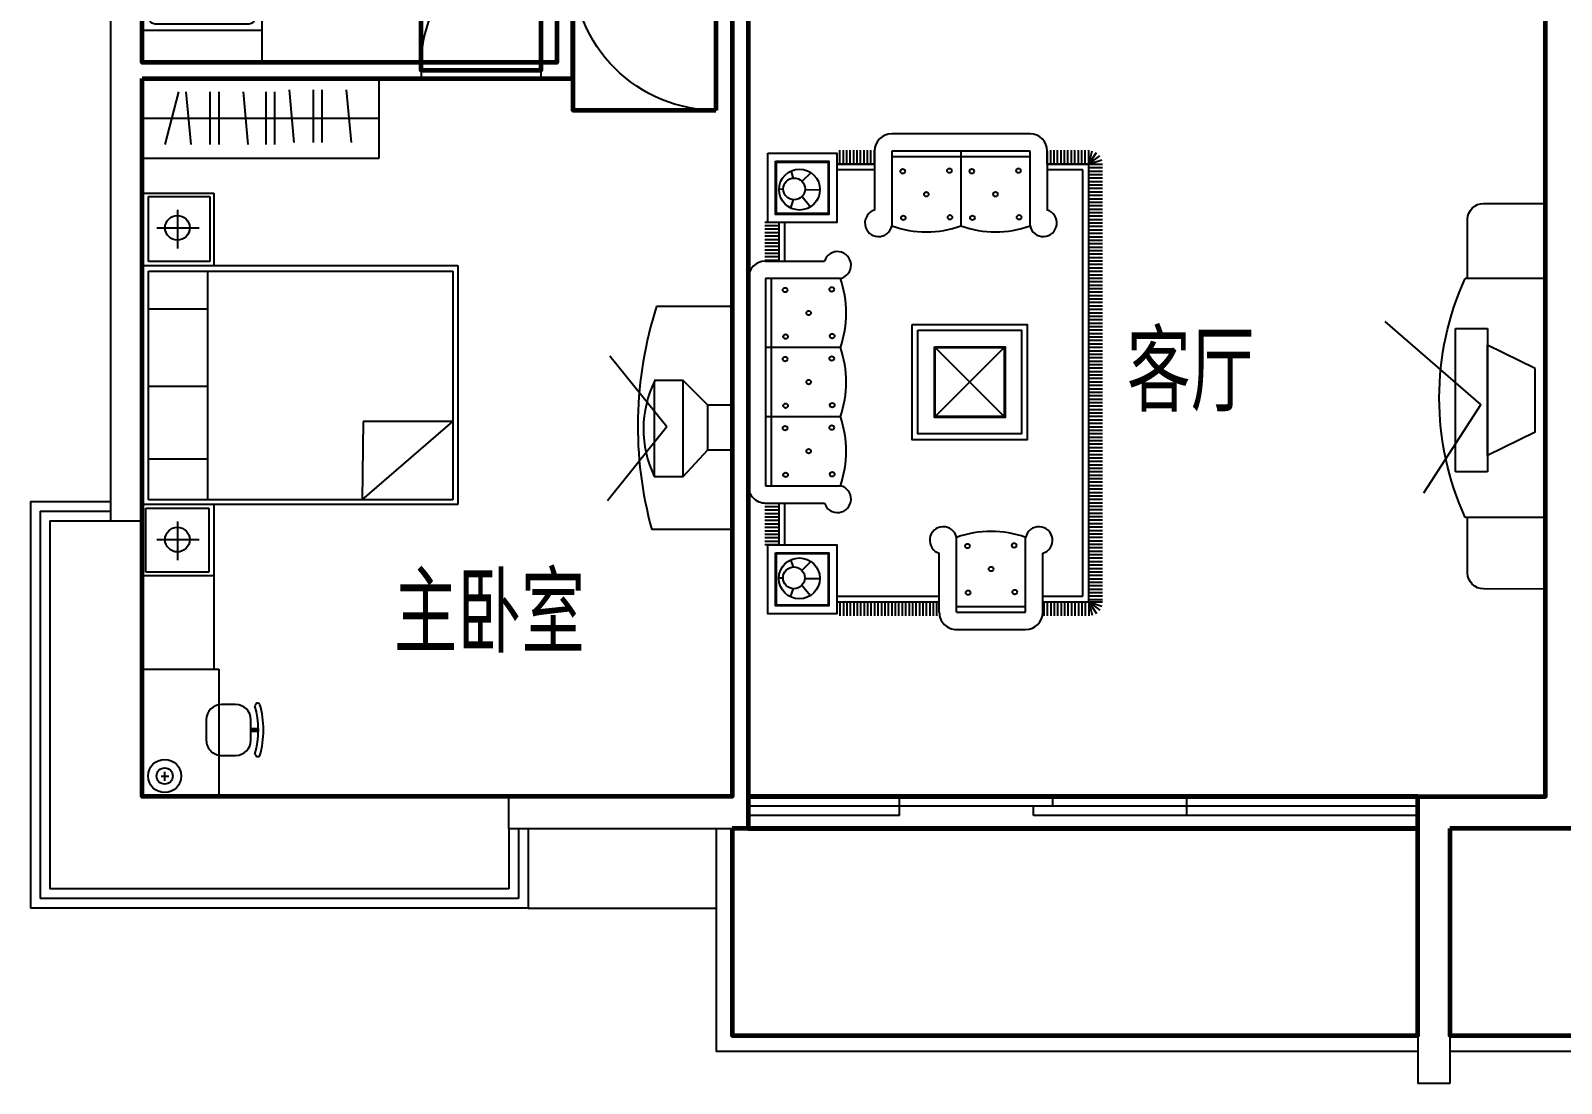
# Model space of a CAD drawing. Extents: x -405402 to -369797, y -543589 to -514104.
# Drawn here: x -405402 to -395803, y -537529 to -530924 of the extents above; entities that cross this region are included whole.
import ezdxf

# ---------------------------------------------------------------- set-up
doc = ezdxf.new("R2010")
doc.units = 0
doc.header["$LTSCALE"] = 1000
doc.header["$MEASUREMENT"] = 0
doc.layers.get('0').update_dxf_attribs({"linetype": 'CONTINUOUS'})
for name, color, linetype in [('CTEXT', 4, 'CONTINUOUS'), ('DOOR', 1, 'CONTINUOUS'), ('JJ', 31, 'CONTINUOUS'), ('PWINDOW', 2, 'CONTINUOUS'), ('WALL', 2, 'CONTINUOUS'), ('WIN', 4, 'CONTINUOUS')]:
    doc.layers.add(name, color=color, linetype=linetype)
for name, color, linetype, lineweight in [('GT_卧室', 1, 'CONTINUOUS', 60), ('GT_卫生间', 5, 'CONTINUOUS', 60), ('GT_客厅', 2, 'CONTINUOUS', 60), ('GT_门', 245, 'CONTINUOUS', 60), ('GT_阳台', 6, 'CONTINUOUS', 60)]:
    doc.layers.add(name, color=color, linetype=linetype, lineweight=lineweight)
doc.styles.add('_FSD', font='simplex.shx', dxfattribs={"width": 0.8, "bigfont": 'hztxt0.shx'})
doc.styles.get("Standard").update_dxf_attribs({"font": 'GBENOR', "bigfont": 'GBCBIG'})

# ---------------------------------------------------------------- blocks, each defined once
blk = doc.blocks.new('RC31')
at = {"layer": 'JJ', "color": 252}
for p, q in [((-2802.2, 1885.8), (-2802.2, 2335.8)), ((-2802.2, 2335.8), (-402.2, 2335.8)), ((-2780.2, 1918.5), (-2780.2, 2312.4)), ((-2780.2, 2312.4), (-2378.9, 2312.4)), ((-2378.9, 2312.4), (-2378.9, 1918.5)), ((-2356.2, 355.8), (-2356.2, 2335.8)), ((-856.2, 2335.8), (-856.2, 355.8)), ((-402.2, 2335.8), (-402.2, 1885.8)), ((-2575.8, 2244.2), (-2575.8, 1979.1)), ((-2325.9, 1926), (-2325.9, 2297.3)), ((-2325.9, 2297.3), (-892.1, 2297.3)), ((-2068.5, 2297.3), (-2068.5, 1926)), ((-1612.1, 2297.3), (-1612.1, 1926)), ((-1126.8, 2297.3), (-1126.8, 1926)), ((-892.1, 2297.3), (-892.1, 1926)), ((-831.5, 2297.3), (-422.7, 2297.3)), ((-831.5, 1910.9), (-831.5, 2297.3)), ((-619.5, 2244.2), (-619.5, 1979.1)), ((-422.7, 2297.3), (-422.7, 1910.9)), ((-2462.2, 2115.4), (-2704.5, 2115.4)), ((-506, 2115.4), (-748.3, 2115.4)), ((-2325.9, 388), (-2325.9, 1926)), ((-892.1, 1926), (-2325.9, 1926)), ((-892.1, 1926), (-892.1, 388)), ((-2356.2, 1885.8), (-2802.2, 1885.8)), ((-2378.9, 1918.5), (-2780.2, 1918.5)), ((-402.2, 1885.8), (-856.2, 1885.8)), ((-422.7, 1910.9), (-831.5, 1910.9)), ((-2325.9, 956.3), (-1833.8, 388)), ((-1833.8, 950.5), (-2325.9, 956.3)), ((-1833.8, 388), (-1833.8, 950.5)), ((-892.1, 388), (-2325.9, 388)), ((-856.2, 355.8), (-2356.2, 355.8))]:
    blk.add_line(p, q, dxfattribs=at)
for centre in [(-2575.8, 2115.4), (-619.5, 2115.4)]:
    blk.add_circle(centre, 77.2, dxfattribs=at)
blk = doc.blocks.new('SZ2')
at = {"layer": 'JJ', "color": 252}
for p, q in [((-578, 908), (-578, 965)), ((-578, 965), (-553, 965)), ((-553, 965), (-553, 908)), ((-486, 907), (-646, 907)), ((-553, 908), (-578, 908)), ((-766, 787), (-766, 677)), ((-366, 677), (-366, 787)), ((-1044, 55), (-1044, 655)), ((-1044, 655), (-44, 655)), ((-44, 655), (-44, 55)), ((-646, 557), (-486, 557)), ((-205, 203), (-205, 263)), ((-167, 231), (-238, 231)), ((-44, 55), (-1044, 55))]:
    blk.add_line(p, q, dxfattribs=at)
for radius in [130, 63.7]:
    blk.add_circle((-205, 231), radius, dxfattribs=at)
for centre, radius, start, end in [((-754, 961), 21.8, 129.0685, 262.4952), ((-566, 266), 739, 74.2181, 105.7819), ((-566, 266), 699, 74.2181, 105.7819), ((-379, 961), 21.8, 277.5048, 50.9315), ((-646, 787), 120, 90, 180), ((-486, 787), 120, 0, 90), ((-646, 677), 120, 180, 270), ((-486, 677), 120, 270, 0)]:
    blk.add_arc(centre, radius, start, end, dxfattribs=at)
blk.add_solid([(-578, 965), (-553, 965), (-578, 908), (-553, 908)], dxfattribs=at)
blk = doc.blocks.new('YP2')
at = {"layer": 'JJ'}
for p, q in [((-1492, -287.5), (-172, -224.5)), ((-191.6, -254.1), (-1471.6, -317.9)), ((-119.7, -839.2), (-119.7, -274.4)), ((-1539.7, -337.4), (-1539.7, -766.5)), ((-1509.7, -746.1), (-1509.7, -353.6)), ((-1401.9, -377.2), (-359.2, -315.2)), ((-295.6, -375.1), (-295.6, -738.4)), ((-149.7, -294), (-149.7, -819.6)), ((-1439.7, -417.2), (-1439.7, -686.7)), ((-359.7, -798.2), (-1402.2, -726.7)), ((-172.4, -889.1), (-1492.4, -816.4)), ((-192, -859.6), (-1472, -786))]:
    blk.add_line(p, q, dxfattribs=at)
blk.add_lwpolyline([(-79.7, -932), (-79.7, -182), (-1579.7, -182), (-1579.7, -932), (-79.7, -932)], close=True, dxfattribs=at)
blk.add_circle((-1330, -562), 27.5, dxfattribs=at)
for centre, radius, start, end in [((-1489, -338.1), 50.7, 93.45677, 179.27448), ((-184.8, -288.9), 35.5, 351.69998, 101.15158), ((-164.6, -269.1), 45.3, 353.26598, 99.46528), ((-1471.9, -355.7), 37.9, 89.68486, 183.16669), ((-1400.7, -416.2), 39, 91.78016, 181.39799), ((-350.7, -369.8), 55.3, 354.52902, 98.87555), ((-1489.2, -766), 50.5, 180.54066, 266.30869), ((-1468.6, -745.1), 41.1, 181.38447, 265.32617), ((-1397.6, -684.8), 42.1, 182.63427, 263.69988), ((-351, -743.3), 55.6, 260.98859, 5.08459), ((-185, -824.6), 35.7, 258.78797, 7.92267), ((-164.9, -844.2), 45.5, 260.53813, 6.31121)]:
    blk.add_arc(centre, radius, start, end, dxfattribs=at)
blk = doc.blocks.new('_C38')
for p, q in [((410.8, -143.2), (782.6, 321.3)), ((307.4, 167.6), (153.7, 0)), ((307.4, 167.6), (307.4, -433)), ((489.1, 167.6), (307.4, 167.6)), ((489.1, -419.1), (489.1, 167.6)), ((0, 0), (0, -279.4)), ((153.7, 0), (0, 0)), ((153.7, 0), (153.7, -279.4)), ((410.8, -143.2), (768.6, -586.7)), ((0, -279.4), (153.7, -279.4)), ((153.7, -279.4), (307.4, -433)), ((307.4, -433), (489.1, -433))]:
    blk.add_line(p, q)
blk.add_arc((-126.4, -129.1), 683.3, 333.5892, 25.73713)
at = {"flags": 9}
for tag in ['XSIZE', 'YSIZE']:
    blk.add_attdef(tag, (0, 0), '', height=0.5, dxfattribs=at)
blk = doc.blocks.new('SFJ15')
at = {"layer": 'JJ', "color": 252}
for p, q in [((-3198.4, 2248.2), (-3251.2, 2316.9)), ((-3198.4, 2248.2), (-3226.3, 2330.2)), ((-3198.4, 2248.2), (-3198.4, 2334.9)), ((-3176.8, 2248.2), (-3176.8, 2334.9)), ((-3155.1, 2248.2), (-3155.1, 2334.9)), ((-3133.4, 2248.2), (-3133.4, 2334.9)), ((-3111.7, 2248.2), (-3111.7, 2334.9)), ((-3090.1, 2248.2), (-3090.1, 2334.9)), ((-3068.4, 2248.2), (-3068.4, 2334.9)), ((-3046.7, 2248.2), (-3046.7, 2334.9)), ((-3025, 2248.2), (-3025, 2334.9)), ((-3003.4, 2248.2), (-3003.4, 2334.9)), ((-2981.7, 2248.2), (-2981.7, 2334.9)), ((-2960, 2248.2), (-2960, 2334.9)), ((-2938.3, 2248.2), (-2938.3, 2334.9)), ((-2916.7, 2248.2), (-2916.7, 2334.9)), ((-2895, 2248.2), (-2895, 2334.9)), ((-2873.3, 2248.2), (-2873.3, 2334.9)), ((-2851.6, 2248.2), (-2851.6, 2334.9)), ((-2830, 2248.2), (-2830, 2334.9)), ((-2808.3, 2248.2), (-2808.3, 2334.9)), ((-2786.6, 2248.2), (-2786.6, 2334.9)), ((-2764.9, 2248.2), (-2764.9, 2334.9)), ((-2743.3, 2248.2), (-2743.3, 2334.9)), ((-2721.6, 2248.2), (-2721.6, 2334.9)), ((-2699.9, 2248.2), (-2699.9, 2334.9)), ((-2678.2, 2248.2), (-2678.2, 2334.9)), ((-2656.6, 2248.2), (-2656.6, 2334.9)), ((-2634.9, 2248.2), (-2634.9, 2334.9)), ((-2613.2, 2248.2), (-2613.2, 2334.9)), ((-2591.5, 2248.2), (-2591.5, 2334.9)), ((-2569.9, 2248.2), (-2569.9, 2334.9)), ((-2548.2, 2248.2), (-2548.2, 2334.9)), ((-2526.5, 2248.2), (-2526.5, 2334.9)), ((-2504.8, 2248.2), (-2504.8, 2334.9)), ((-2483.2, 2248.2), (-2483.2, 2334.9)), ((-2461.5, 2248.2), (-2461.5, 2334.9)), ((-2439.8, 2248.2), (-2439.8, 2334.9)), ((-2418.1, 2248.2), (-2418.1, 2334.9)), ((-2396.5, 2248.2), (-2396.5, 2334.9)), ((-2374.8, 2248.2), (-2374.8, 2334.9)), ((-2353.1, 2248.2), (-2353.1, 2334.9)), ((-2331.4, 2248.2), (-2331.4, 2334.9)), ((-2309.8, 2248.2), (-2309.8, 2334.9)), ((-2288.1, 2248.2), (-2288.1, 2334.9)), ((-2266.4, 2248.2), (-2266.4, 2334.9)), ((-2244.7, 2248.2), (-2244.7, 2334.9)), ((-2223.1, 2248.2), (-2223.1, 2334.9)), ((-2201.4, 2248.2), (-2201.4, 2334.9)), ((-2179.7, 2248.2), (-2179.7, 2334.9)), ((-2158, 2248.2), (-2158, 2334.9)), ((-2136.4, 2248.2), (-2136.4, 2334.9)), ((-2114.7, 2248.2), (-2114.7, 2334.9)), ((-2093, 2248.2), (-2093, 2334.9)), ((-2071.3, 2248.2), (-2071.3, 2334.9)), ((-2049.7, 2248.2), (-2049.7, 2334.9)), ((-2028, 2248.2), (-2028, 2334.9)), ((-2006.3, 2248.2), (-2006.3, 2334.9)), ((-1984.6, 2248.2), (-1984.6, 2334.9)), ((-1963, 2248.2), (-1963, 2334.9)), ((-1941.3, 2248.2), (-1941.3, 2334.9)), ((-1919.6, 2248.2), (-1919.6, 2334.9)), ((-1897.9, 2248.2), (-1897.9, 2334.9)), ((-1876.3, 2248.2), (-1876.3, 2334.9)), ((-1854.6, 2248.2), (-1854.6, 2334.9)), ((-1832.9, 2248.2), (-1832.9, 2334.9)), ((-1811.2, 2248.2), (-1811.2, 2334.9)), ((-1789.6, 2248.2), (-1789.6, 2334.9)), ((-1767.9, 2248.2), (-1767.9, 2334.9)), ((-1746.2, 2248.2), (-1746.2, 2334.9)), ((-1724.5, 2248.2), (-1724.5, 2334.9)), ((-1702.9, 2248.2), (-1702.9, 2334.9)), ((-1681.2, 2248.2), (-1681.2, 2334.9)), ((-1659.5, 2248.2), (-1659.5, 2334.9)), ((-1637.8, 2248.2), (-1637.8, 2334.9)), ((-1616.2, 2248.2), (-1616.2, 2334.9)), ((-1594.5, 2248.2), (-1594.5, 2334.9)), ((-1572.8, 2248.2), (-1572.8, 2334.9)), ((-1551.1, 2248.2), (-1551.1, 2334.9)), ((-1529.5, 2248.2), (-1529.5, 2334.9)), ((-1507.8, 2248.2), (-1507.8, 2334.9)), ((-1486.1, 2248.2), (-1486.1, 2334.9)), ((-1464.4, 2248.2), (-1464.4, 2334.9)), ((-1442.8, 2248.2), (-1442.8, 2334.9)), ((-1421.1, 2248.2), (-1421.1, 2334.9)), ((-1399.4, 2248.2), (-1399.4, 2334.9)), ((-1377.7, 2248.2), (-1377.7, 2334.9)), ((-1356.1, 2248.2), (-1356.1, 2334.9)), ((-1334.4, 2248.2), (-1334.4, 2334.9)), ((-1312.7, 2248.2), (-1312.7, 2334.9)), ((-1291, 2248.2), (-1291, 2334.9)), ((-1269.4, 2248.2), (-1269.4, 2334.9)), ((-1247.7, 2248.2), (-1247.7, 2334.9)), ((-1226, 2248.2), (-1226, 2334.9)), ((-1204.3, 2248.2), (-1204.3, 2334.9)), ((-1182.7, 2248.2), (-1182.7, 2334.9)), ((-1161, 2248.2), (-1161, 2334.9)), ((-1139.3, 2248.2), (-1139.3, 2334.9)), ((-1117.6, 2248.2), (-1117.6, 2334.9)), ((-1096, 2248.2), (-1096, 2334.9)), ((-1074.3, 2248.2), (-1074.3, 2334.9)), ((-1052.6, 2248.2), (-1052.6, 2334.9)), ((-1030.9, 2248.2), (-1030.9, 2334.9)), ((-1009.3, 2248.2), (-1009.3, 2334.9)), ((-987.6, 2248.2), (-987.6, 2334.9)), ((-965.9, 2248.2), (-965.9, 2334.9)), ((-944.2, 2248.2), (-944.2, 2334.9)), ((-922.6, 2248.2), (-922.6, 2334.9)), ((-900.9, 2248.2), (-900.9, 2334.9)), ((-879.2, 2248.2), (-879.2, 2334.9)), ((-857.5, 2248.2), (-857.5, 2334.9)), ((-835.9, 2248.2), (-835.9, 2334.9)), ((-814.2, 2248.2), (-814.2, 2334.9)), ((-792.5, 2248.2), (-792.5, 2334.9)), ((-770.8, 2248.2), (-770.8, 2334.9)), ((-749.2, 2248.2), (-749.2, 2334.9)), ((-727.5, 2248.2), (-727.5, 2334.9)), ((-705.8, 2248.2), (-705.8, 2334.9)), ((-684.1, 2248.2), (-684.1, 2334.9)), ((-662.5, 2248.2), (-662.5, 2334.9)), ((-640.8, 2248.2), (-640.8, 2334.9)), ((-619.1, 2248.2), (-619.1, 2334.9)), ((-597.4, 2248.2), (-597.4, 2334.9)), ((-575.8, 2248.2), (-575.8, 2334.9)), ((-554.1, 2248.2), (-554.1, 2334.9)), ((-532.4, 2248.2), (-532.4, 2334.9)), ((-510.7, 2248.2), (-510.7, 2334.9)), ((-489.1, 2248.2), (-489.1, 2334.9)), ((-467.4, 2248.2), (-467.4, 2334.9)), ((-452, 2248.2), (-452, 2334.9)), ((-452, 2248.2), (-424.2, 2330.2)), ((-452, 2248.2), (-399.2, 2316.9)), ((-3198.4, 2248.2), (-3285.1, 2248.2)), ((-3198.4, 2226.5), (-3285.1, 2226.5)), ((-3198.4, 2248.2), (-3282.2, 2270.6)), ((-3198.4, 2248.2), (-3270.5, 2296.3)), ((-3198.4, 1988.4), (-3198.4, 2248.2)), ((-3198.4, 2248.2), (-3198.4, 1988.4)), ((-452, 2248.2), (-3198.4, 2248.2)), ((-3162.3, 2212), (-3162.3, 1988.4)), ((-488.2, 2212), (-3162.3, 2212)), ((-488.2, 1961), (-488.2, 2212)), ((-452, 2248.2), (-379.9, 2296.3)), ((-452, 2248.2), (-368.3, 2270.6)), ((-452, 2248.2), (-365.3, 2248.2)), ((-452, 1961), (-452, 2248.2)), ((-452, 2226.5), (-365.3, 2226.5)), ((-3198.4, 2204.8), (-3285.1, 2204.8)), ((-3198.4, 2183.1), (-3285.1, 2183.1)), ((-3198.4, 2161.5), (-3285.1, 2161.5)), ((-3198.4, 2139.8), (-3285.1, 2139.8)), ((-3198.4, 2118.1), (-3285.1, 2118.1)), ((-452, 2204.8), (-365.3, 2204.8)), ((-452, 2183.1), (-365.3, 2183.1)), ((-452, 2161.5), (-365.3, 2161.5)), ((-452, 2139.8), (-365.3, 2139.8)), ((-452, 2118.1), (-365.3, 2118.1)), ((-3198.4, 2096.4), (-3285.1, 2096.4)), ((-3198.4, 2074.8), (-3285.1, 2074.8)), ((-3198.4, 2053.1), (-3285.1, 2053.1)), ((-3198.4, 2031.4), (-3285.1, 2031.4)), ((-452, 2096.4), (-365.3, 2096.4)), ((-452, 2074.8), (-365.3, 2074.8)), ((-452, 2053.1), (-365.3, 2053.1)), ((-452, 2031.4), (-365.3, 2031.4)), ((-3198.4, 2009.7), (-3285.1, 2009.7)), ((-3198.4, 1988.1), (-3285.1, 1988.1)), ((-3280.4, 1988.4), (-2910.4, 1988.4)), ((-387.2, 1961), (-757.2, 1961)), ((-452, 2009.7), (-365.3, 2009.7)), ((-452, 1988.1), (-365.3, 1988.1)), ((-452, 1966.4), (-365.3, 1966.4)), ((-3388.7, 1880), (-3388.7, 1013)), ((-2810.7, 1880), (-3280.4, 1880)), ((-3280.4, 1880), (-3280.4, 1013)), ((-3244.2, 1880), (-3244.2, 1013)), ((-387.2, 1852.6), (-856.8, 1852.6)), ((-423.3, 1419.1), (-423.3, 1852.6)), ((-387.2, 1419.1), (-387.2, 1852.6)), ((-278.8, 1419.1), (-278.8, 1852.6)), ((-2047.7, 1284.9), (-1614.2, 1718.4)), ((-1614.2, 1284.9), (-2047.7, 1718.4)), ((-3280.4, 1446.5), (-2810.7, 1446.5)), ((-387.2, 1419.1), (-856.8, 1419.1)), ((-387.2, 1310.7), (-757.2, 1310.7)), ((-488.2, 668.2), (-488.2, 1310.7)), ((-452, 668.2), (-452, 1310.7)), ((-452, 1294.5), (-365.3, 1294.5)), ((-452, 1272.8), (-365.3, 1272.8)), ((-452, 1251.1), (-365.3, 1251.1)), ((-452, 1229.4), (-365.3, 1229.4)), ((-452, 1207.8), (-365.3, 1207.8)), ((-452, 1186.1), (-365.3, 1186.1)), ((-452, 1164.4), (-365.3, 1164.4)), ((-452, 1142.7), (-365.3, 1142.7)), ((-452, 1121.1), (-365.3, 1121.1)), ((-452, 1099.4), (-365.3, 1099.4)), ((-452, 1077.7), (-365.3, 1077.7)), ((-452, 1056), (-365.3, 1056)), ((-3280.4, 1013), (-2810.7, 1013)), ((-452, 1034.4), (-365.3, 1034.4)), ((-452, 1012.7), (-365.3, 1012.7)), ((-452, 991), (-365.3, 991)), ((-452, 969.3), (-365.3, 969.3)), ((-3198.4, 904.3), (-3285.1, 904.3)), ((-3198.4, 882.6), (-3285.1, 882.6)), ((-3280.4, 904.7), (-2910.4, 904.7)), ((-3198.4, 668.2), (-3198.4, 904.7)), ((-3198.4, 904.7), (-3198.4, 668.2)), ((-3162.3, 904.7), (-3162.3, 668.2)), ((-452, 947.7), (-365.3, 947.7)), ((-452, 926), (-365.3, 926)), ((-452, 904.3), (-365.3, 904.3)), ((-452, 882.6), (-365.3, 882.6)), ((-3198.4, 861), (-3285.1, 861)), ((-3198.4, 839.3), (-3285.1, 839.3)), ((-3198.4, 817.6), (-3285.1, 817.6)), ((-3198.4, 795.9), (-3285.1, 795.9)), ((-3198.4, 774.3), (-3285.1, 774.3)), ((-452, 861), (-365.3, 861)), ((-452, 839.3), (-365.3, 839.3)), ((-452, 817.6), (-365.3, 817.6)), ((-452, 795.9), (-365.3, 795.9)), ((-452, 774.3), (-365.3, 774.3)), ((-3198.4, 752.6), (-3285.1, 752.6)), ((-3198.4, 730.9), (-3285.1, 730.9)), ((-3198.4, 709.2), (-3285.1, 709.2)), ((-3198.4, 687.6), (-3285.1, 687.6)), ((-2481.1, 690.5), (-2481.1, 220.9)), ((-2047.6, 690.5), (-2047.6, 220.9)), ((-1614.1, 220.9), (-1614.1, 690.5)), ((-1180.6, 220.9), (-1180.6, 690.5)), ((-452, 752.6), (-365.3, 752.6)), ((-452, 730.9), (-365.3, 730.9)), ((-452, 709.2), (-365.3, 709.2)), ((-452, 687.6), (-365.3, 687.6)), ((-2589.5, 220.9), (-2589.5, 590.9)), ((-1072.3, 220.9), (-1072.3, 590.9)), ((-3091.3, 451.8), (-3145, 506.7)), ((-3038.7, 466.4), (-3037.6, 559.4)), ((-2996.3, 450.6), (-2931.4, 504.2)), ((-651.7, 450.8), (-705.4, 505.8)), ((-599.1, 465.4), (-598, 558.4)), ((-556.7, 449.7), (-491.7, 503.3)), ((-3111.2, 397.1), (-3156.2, 381.6)), ((-2974.6, 394.6), (-2924, 377)), ((-671.6, 396.1), (-716.6, 380.7)), ((-535, 393.6), (-484.4, 376.1)), ((-3040.2, 334.4), (-3040.6, 305.8)), ((-2832.7, 340.5), (-2589.5, 340.5)), ((-2832.7, 304.4), (-2832.7, 217.7)), ((-2832.7, 304.4), (-2589.5, 304.4)), ((-2811, 304.4), (-2811, 217.7)), ((-2789.4, 304.4), (-2789.4, 217.7)), ((-2767.7, 304.4), (-2767.7, 217.7)), ((-2746, 304.4), (-2746, 217.7)), ((-2724.3, 304.4), (-2724.3, 217.7)), ((-2702.7, 304.4), (-2702.7, 217.7)), ((-2681, 304.4), (-2681, 217.7)), ((-2659.3, 304.4), (-2659.3, 217.7)), ((-2637.6, 304.4), (-2637.6, 217.7)), ((-2616, 304.4), (-2616, 217.7)), ((-2594.3, 304.4), (-2594.3, 217.7)), ((-1072.3, 340.5), (-810, 340.5)), ((-1072.3, 304.4), (-810, 304.4)), ((-1070.1, 304.4), (-1070.1, 217.7)), ((-1048.4, 304.4), (-1048.4, 217.7)), ((-1026.8, 304.4), (-1026.8, 217.7)), ((-1005.1, 304.4), (-1005.1, 217.7)), ((-983.4, 304.4), (-983.4, 217.7)), ((-961.7, 304.4), (-961.7, 217.7)), ((-940.1, 304.4), (-940.1, 217.7)), ((-918.4, 304.4), (-918.4, 217.7)), ((-896.7, 304.4), (-896.7, 217.7)), ((-875, 304.4), (-875, 217.7)), ((-853.4, 304.4), (-853.4, 217.7)), ((-831.7, 304.4), (-831.7, 217.7)), ((-810, 304.4), (-810, 217.7)), ((-600.6, 333.5), (-600.9, 304.8)), ((-2481.1, 257), (-1180.6, 257)), ((-2481.1, 220.9), (-1180.6, 220.9)), ((-2481.1, 112.5), (-1180.6, 112.5))]:
    blk.add_line(p, q, dxfattribs=at)
for points in [[(-2192.2, 1140.4), (-2192.2, 1862.9), (-1469.7, 1862.9), (-1469.7, 1140.4)], [(-2156.1, 1176.5), (-2156.1, 1826.8), (-1505.8, 1826.8), (-1505.8, 1176.5)], [(-2052.7, 1279.9), (-2052.7, 1723.4), (-1609.2, 1723.4), (-1609.2, 1279.9)], [(-2047.7, 1284.9), (-2047.7, 1718.4), (-1614.2, 1718.4), (-1614.2, 1284.9)], [(-3266.2, 234.7), (-3266.2, 668.2), (-2832.7, 668.2), (-2832.7, 234.7)], [(-3216.2, 284.7), (-3216.2, 618.2), (-2882.7, 618.2), (-2882.7, 284.7)], [(-3211.2, 289.7), (-3211.2, 613.2), (-2887.7, 613.2), (-2887.7, 289.7)], [(-810, 234.7), (-810, 668.2), (-376.5, 668.2), (-376.5, 234.7)], [(-760, 284.7), (-760, 618.2), (-426.5, 618.2), (-426.5, 284.7)], [(-755, 289.7), (-755, 613.2), (-431.5, 613.2), (-431.5, 289.7)]]:
    blk.add_lwpolyline(points, close=True, dxfattribs=at)
for centre, radius in [((-2864.9, 1811.4), 14.4), ((-3157.5, 1807.8), 14.4), ((-806.2, 1780.3), 14.4), ((-513.6, 1784), 14.4), ((-3009.4, 1663.3), 14.4), ((-658.1, 1635.8), 14.4), ((-3153.9, 1515.2), 14.4), ((-2861.3, 1518.8), 14.4), ((-802.6, 1487.7), 14.4), ((-510, 1491.3), 14.4), ((-3157.5, 1374.3), 14.4), ((-2864.9, 1377.9), 14.4), ((-3009.4, 1229.8), 14.4), ((-3153.9, 1081.7), 14.4), ((-2861.3, 1085.3), 14.4), ((-2412.5, 636.3), 14.4), ((-2119.9, 639.9), 14.4), ((-1979, 636.3), 14.4), ((-1686.4, 639.9), 14.4), ((-1545.5, 636.3), 14.4), ((-1252.9, 639.9), 14.4), ((-3039, 434.2), 128.4), ((-2264.4, 491.8), 14.4), ((-1830.9, 491.8), 14.4), ((-1397.4, 491.8), 14.4), ((-599.4, 433.3), 128.4), ((-3042.8, 400.4), 68.4), ((-603.2, 399.5), 68.4), ((-2408.9, 343.7), 14.4), ((-2116.3, 347.3), 14.4), ((-1975.4, 343.7), 14.4), ((-1682.8, 347.3), 14.4), ((-1541.9, 343.7), 14.4), ((-1249.3, 347.3), 14.4)]:
    blk.add_circle(centre, radius, dxfattribs=at)
for centre, radius, start, end in [((-2829, 1963.2), 85.2, 282.40664, 162.79496), ((-838.5, 1935.8), 85.2, 17.20504, 257.59336), ((-3280.4, 1880), 108.4, 90, 180), ((-387.2, 1852.6), 108.4, 0, 90), ((-3423.8, 1663.3), 650.2, 340.52878, 19.47122), ((-243.8, 1635.8), 650.2, 160.52878, 199.47122), ((-3423.8, 1229.8), 650.2, 340.52878, 19.47122), ((-838.5, 1335.9), 85.2, 102.40664, 342.79496), ((-387.2, 1419.1), 108.4, 270, 0), ((-3280.4, 1013), 108.4, 180, 270), ((-2829, 929.9), 85.2, 197.20504, 77.59336), ((-2564.3, 672.2), 85.2, 12.40664, 252.79496), ((-2264.4, 77.4), 650.2, 70.52878, 109.47122), ((-1830.9, 77.4), 650.2, 70.52878, 109.47122), ((-1397.4, 77.4), 650.2, 70.52878, 109.47122), ((-1097.4, 672.2), 85.2, 287.20504, 167.59336), ((-2481.1, 220.9), 108.4, 180, 270), ((-1180.6, 220.9), 108.4, 270, 0)]:
    blk.add_arc(centre, radius, start, end, dxfattribs=at)
blk = doc.blocks.new('TV22')
at = {"layer": 'JJ', "color": 252}
for p, q in [((-1607.3, 999.7, 200), (-2128.1, 1599.3, 200)), ((-1607.3, 999.7, 200), (-1051.6, 1358.8, 200)), ((-2084.6, 1158.2, -400), (-2084.6, 958.2, -400)), ((-1184.6, 1158.2, -400), (-2084.6, 1158.2, -400)), ((-1184.6, 958.2, -400), (-1184.6, 1158.2, -400)), ((-2399.5, 1081.7, 200), (-2769.8, 1081.7, 200)), ((-2399.5, 596.3, 200), (-2399.5, 1097.2, 200)), ((-899.5, 596.3, 200), (-899.5, 1097.2, 200)), ((-550.8, 1081.7, 200), (-899.5, 1081.7, 200)), ((-2869.8, 981.7, 200), (-2869.4, 593.9, 200)), ((-450.4, 593.9, 200), (-450.8, 981.7, 200)), ((-2084.6, 958.2, -400), (-1184.6, 958.2, -400)), ((-1288.7, 958.2, -300), (-1980.4, 958.2, -300)), ((-1834.6, 658.2, -300), (-1980.4, 958.2, -300)), ((-1434.6, 658.2, -300), (-1288.7, 958.2, -300)), ((-2869.4, 593.9, 200), (-450.4, 593.9, 200)), ((-1434.6, 658.2, -300), (-1834.6, 658.2, -300))]:
    blk.add_line(p, q, dxfattribs=at)
for centre, radius, start, end in [((-1649.5, -554.7, 200), 1814.1, 65.58033, 114.41967), ((-2769.8, 981.7, 200), 100, 90, 180), ((-550.8, 981.7, 200), 100, 360, 90)]:
    blk.add_arc(centre, radius, start, end, dxfattribs=at)

msp = doc.modelspace()

# ---------------------------------------------------------------- linework, layer by layer
at = {"layer": 'DOOR'}
for points in [[(-402202.3, -531124), (-402202.3, -530374, 0.414214), (-402952.3, -531124)], [(-401102.3, -530524), (-401102.3, -531424, -0.414214), (-402002.3, -530524)]]:
    msp.add_lwpolyline(points, format="xyb", dxfattribs=at)
at = {"layer": 'GT_卧室'}
msp.add_lwpolyline([(-404702.3, -531224), (-402002.3, -531224), (-402002.3, -530524), (-401002.3, -530524), (-401002.3, -535729.1), (-404702.3, -535729.1), (-404702.3, -531224)], dxfattribs=at)
at = {"layer": 'GT_卫生间'}
msp.add_lwpolyline([(-404702.3, -529424), (-402102.3, -529424), (-402102.3, -531124), (-404702.3, -531124), (-404702.3, -529424)], dxfattribs=at)
at = {"layer": 'GT_客厅'}
msp.add_lwpolyline([(-400902.3, -535729.1), (-395902.6, -535729.1), (-395902.6, -530554), (-400902.3, -530554), (-400902.3, -535729.1)], dxfattribs=at)
at = {"layer": 'GT_门'}
for points in [[(-402202.3, -530374), (-402202.3, -531174), (-402952.3, -531174), (-402952.3, -530374), (-402202.3, -530374)], [(-401102.3, -531424), (-401102.3, -530474), (-402002.3, -530474), (-402002.3, -531424), (-401105.5, -531424)], [(-400902.3, -535729.1), (-400902.3, -535929.1), (-396702.6, -535929.1), (-396702.6, -535729.1), (-400902.3, -535729.1)]]:
    msp.add_lwpolyline(points, dxfattribs=at)
at = {"layer": 'GT_阳台'}
for points in [[(-401002.3, -535929.1), (-401002.3, -537229.1), (-396702.6, -537229.1), (-396702.6, -535929.1), (-401002.3, -535929.1)], [(-396502.6, -535929.1), (-396502.6, -537229.1), (-393502.4, -537229.1), (-393502.4, -535929.1), (-396502.6, -535929.1)]]:
    msp.add_lwpolyline(points, dxfattribs=at)
at = {"layer": 'JJ'}
for p, q in [((-403952.3, -530924), (-403952.3, -531124)), ((-403217.5, -531724), (-403217.5, -531224)), ((-404557.9, -531639.2), (-404472.7, -531308.8)), ((-404428.8, -531308.8), (-404398.5, -531639.2)), ((-404275.5, -531639.2), (-404275.5, -531308.8)), ((-404222.7, -531308.8), (-404222.7, -531639.2)), ((-404070.4, -531308.8), (-404040, -531639.2)), ((-403924.8, -531639.2), (-403924.8, -531308.8)), ((-403872, -531308.8), (-403872, -531639.2)), ((-403781.6, -531296.5), (-403751.2, -531626.9)), ((-403628.2, -531626.9), (-403628.2, -531296.5)), ((-403575.4, -531296.5), (-403575.4, -531626.9)), ((-403423.1, -531296.5), (-403392.8, -531626.9)), ((-404702.3, -531474), (-403217.5, -531474)), ((-404702.3, -531724), (-403217.5, -531724)), ((-401002.3, -532655), (-401477.3, -532655)), ((-401002.3, -534055), (-401507, -534055)), ((-404252.3, -534344), (-404252.3, -534929.1))]:
    msp.add_line(p, q, dxfattribs=at)
msp.add_arc((-399137.3, -533405), 2457.2, 162.22851, 195.33875, dxfattribs=at)
at = {"layer": 'PWINDOW'}
for p, q in [((-404702.3, -533999.1), (-404702.3, -535729.1)), ((-402402.3, -535729.1), (-404702.3, -535729.1)), ((-401102.3, -535929.1), (-401102.3, -537329.1)), ((-401002.3, -535929.1), (-401002.3, -537229.1)), ((-396702.6, -535929.1), (-400902.3, -535929.1)), ((-402282.3, -536429.1), (-401102.3, -536429.1)), ((-396702.6, -537229.1), (-401002.3, -537229.1)), ((-393502.4, -537229.1), (-396502.6, -537229.1)), ((-396702.6, -537329.1), (-401102.3, -537329.1)), ((-393502.4, -537329.1), (-396502.6, -537329.1))]:
    msp.add_line(p, q, dxfattribs=at)
at = {"layer": 'WALL'}
for p, q in [((-402002.3, -531224), (-402002.3, -529204)), ((-402102.3, -529424), (-402102.3, -531124)), ((-404902.3, -530224), (-404902.3, -533999.1)), ((-404702.3, -531124), (-404702.3, -530224)), ((-400902.3, -530424), (-400902.3, -535929.1)), ((-401002.3, -535729.1), (-401002.3, -530524)), ((-395902.6, -530904), (-395902.6, -535729.1)), ((-402952.3, -531124), (-404702.3, -531124)), ((-402952.3, -531124), (-402952.3, -531224)), ((-402102.3, -531124), (-402202.3, -531124)), ((-402202.3, -531124), (-402202.3, -531224)), ((-404702.3, -531224), (-404702.3, -533999.1)), ((-404702.3, -531224), (-402952.3, -531224)), ((-402202.3, -531224), (-402002.3, -531224)), ((-404902.3, -533999.1), (-404702.3, -533999.1)), ((-402402.3, -535729.1), (-401002.3, -535729.1)), ((-402402.3, -535929.1), (-402402.3, -535729.1)), ((-396702.6, -535729.1), (-396702.6, -537529.1)), ((-395902.6, -535729.1), (-396702.6, -535729.1)), ((-402402.3, -535929.1), (-400902.3, -535929.1)), ((-396502.6, -535929.1), (-396502.6, -537529.1)), ((-395702.6, -535929.1), (-396502.6, -535929.1)), ((-396502.6, -537529.1), (-396702.6, -537529.1))]:
    msp.add_line(p, q, dxfattribs=at)
at = {"layer": 'WIN'}
for p, q in [((-405402.3, -533879.1), (-405402.3, -536429.1)), ((-405402.3, -533879.1), (-404902.3, -533879.1)), ((-405342.3, -533939.1), (-405342.3, -536369.1)), ((-405342.3, -533939.1), (-404902.3, -533939.1)), ((-405282.3, -533999.1), (-405282.3, -536309.1)), ((-405282.3, -533999.1), (-404902.3, -533999.1)), ((-398992.4, -535729.1), (-400902.3, -535729.1)), ((-399952.4, -535849.1), (-399952.4, -535729.1)), ((-398992.4, -535789.1), (-398992.4, -535729.1)), ((-398152.4, -535849.1), (-398152.4, -535729.1)), ((-396702.6, -535729.1), (-398152.4, -535729.1)), ((-396702.6, -535789.1), (-400902.3, -535789.1)), ((-399952.4, -535849.1), (-400902.3, -535849.1)), ((-399112.4, -535849.1), (-399112.4, -535789.1)), ((-396702.6, -535849.1), (-399112.4, -535849.1)), ((-402402.3, -535929.1), (-402402.3, -536309.1)), ((-402342.3, -535929.1), (-402342.3, -536369.1)), ((-402282.3, -535929.1), (-402282.3, -536429.1)), ((-402402.3, -536309.1), (-405282.3, -536309.1)), ((-402282.3, -536429.1), (-405402.3, -536429.1)), ((-402342.3, -536369.1), (-405342.3, -536369.1))]:
    msp.add_line(p, q, dxfattribs=at)

# ---------------------------------------------------------------- block references
at = {"layer": 'JJ', "xscale": -1, "rotation": 90}
for name, p in [('YP2', (-404884.3, -531003.7)), ('TV22', (-395308.7, -534877.9, -200))]:
    msp.add_blockref(name, p, dxfattribs=at)
at = {"layer": 'JJ'}
for name, p, rotation in [('SFJ15', (-401014.8, -534960.2), 270), ('RC31', (-402366.5, -531541.8), 90)]:
    msp.add_blockref(name, p, dxfattribs=dict(at, rotation=rotation))
at = {"layer": 'JJ', "color": 252, "rotation": 180}
msp.add_blockref('_C38', (-401002.3, -533553.2), dxfattribs=at)
at = {"layer": 'JJ', "xscale": 0.7999999999883585, "yscale": 0.7999999999883585, "zscale": 0.8, "rotation": 270}
msp.add_blockref('SZ2', (-404746.3, -535764.6), dxfattribs=at)

# ---------------------------------------------------------------- texts
at = {"layer": 'CTEXT', "style": '_FSD', "width": 0.8}
for s, p in [('客厅', (-398527.2, -533315.4)), ('主卧室', (-403125.8, -534830.7))]:
    msp.add_text(s, height=500, dxfattribs=at).set_placement(p)

doc.saveas('drawing.dxf')
